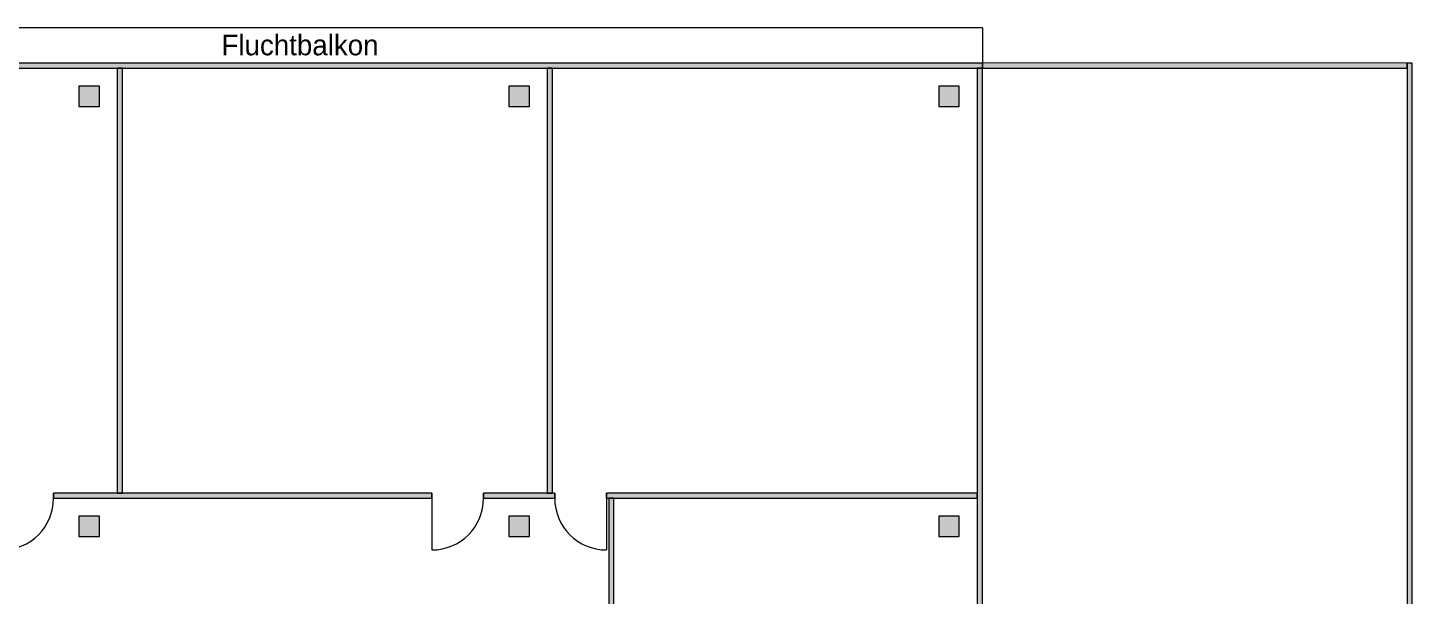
# Model space of a CAD drawing. Header units: inches. Extents: x 33931 to 204452, y 8264 to 159539.
# Drawn here: x 177401 to 204450, y 57968 to 69054 of the extents above; entities that cross this region are included whole.
import ezdxf

# ---------------------------------------------------------------- set-up
doc = ezdxf.new("R2010")
doc.units = ezdxf.units.IN
doc.header["$LTSCALE"] = 200
doc.header["$MEASUREMENT"] = 0
doc.linetypes.add('AUSGEZOGEN', pattern=[0])
doc.linetypes.add('Standardmuster', pattern=[0])
doc.layers.add('Grundebene', color=7, linetype='Continuous')
doc.styles.add('ARIAL', font='arial.ttf', dxfattribs={"height": 0.2})

# ---------------------------------------------------------------- blocks, each defined once
blk = doc.blocks.new('COMPLEXOBJECT_20-3491')
at = {"layer": 'Grundebene', "color": 18, "linetype": 'AUSGEZOGEN', "lineweight": 13, "true_color": 0x000000}
for points in [[(161180.246935, 59863.75), (166095.957615, 59863.75), (166095.957615, 59963.75), (161221.668295, 59963.75), (161180.246935, 59863.75)], [(168533.102275, 59963.75), (167105.957615, 59963.75), (167105.957615, 59863.75), (168533.102275, 59863.75), (168533.102275, 59963.75)], [(176895.957615, 59963.75), (169543.102275, 59963.75), (169543.102275, 59863.75), (176895.957615, 59863.75), (176895.957615, 59963.75)], [(185295.957615, 59963.75), (177905.957615, 59963.75), (177905.957615, 59863.75), (185295.957615, 59863.75), (185295.957615, 59963.75)], [(186305.957615, 59863.75), (187695.957615, 59863.75), (187695.957615, 59963.75), (186305.957615, 59963.75), (186305.957615, 59863.75)], [(195950.957615, 59963.75), (188705.957615, 59963.75), (188705.957615, 59863.75), (195950.957615, 59863.75), (195950.957615, 59963.75)]]:
    blk.add_lwpolyline(points, dxfattribs=at)
blk = doc.blocks.new('COMPLEXOBJECT_37-34E5')
at = {"layer": 'Grundebene', "color": 18, "linetype": 'AUSGEZOGEN', "lineweight": 13, "true_color": 0x000000}
for points in [[(188750.957615, 59863.75), (188750.957615, 57418.75), (188850.957615, 57418.75), (188850.957615, 59863.75), (188750.957615, 59863.75)], [(188750.957615, 56408.75), (188750.957615, 50363.75), (188850.957615, 50363.75), (188850.957615, 56408.75), (188750.957615, 56408.75)]]:
    blk.add_lwpolyline(points, dxfattribs=at)
blk = doc.blocks.new('door-4F6C')
at = {"layer": 'Grundebene', "color": 18, "linetype": 'Standardmuster', "lineweight": 13, "true_color": 0x000000}
blk.add_line((188705.957615, 59863.75), (188705.957615, 58853.75), dxfattribs=at)
blk.add_arc((188705.957615, 59863.75), 1010, 180, 270, dxfattribs=at)
blk = doc.blocks.new('door-4FFF')
at = {"layer": 'Grundebene', "color": 18, "linetype": 'Standardmuster', "lineweight": 13, "true_color": 0x000000}
blk.add_line((185295.957615, 59863.75), (185295.957615, 58853.75), dxfattribs=at)
blk.add_arc((185295.957615, 59863.75), 1010, 270, 0, dxfattribs=at)
blk = doc.blocks.new('door-5011')
at = {"layer": 'Grundebene', "color": 18, "linetype": 'Standardmuster', "lineweight": 13, "true_color": 0x000000}
blk.add_line((176895.957615, 59863.75), (176895.957615, 58853.75), dxfattribs=at)
blk.add_arc((176895.957615, 59863.75), 1010, 270, 0, dxfattribs=at)

msp = doc.modelspace()

# ---------------------------------------------------------------- hatches: boundary and pattern name
at = {"layer": 'Grundebene', "true_color": 0x000000, "transparency": 33554687}
for points in [[(167221.668295, 68363.75), (196050.957615, 68363.75), (196050.957615, 68263.75), (167180.246935, 68263.75)], [(179150.957615, 59963.75), (179150.957615, 68263.75), (179250.957615, 68263.75), (179250.957615, 59963.75)], [(187550.957615, 59963.75), (187550.957615, 68263.75), (187650.957615, 68263.75), (187650.957615, 59963.75)], [(196050.957615, 68263.75), (196050.957615, 16663.75), (195950.957615, 16663.75), (195950.957615, 68263.75)], [(196050.961365, 68364.33136), (204350.372795, 68363.7538), (204351.535585, 68263.75371), (196050.953865, 68264.33136)], [(204450.379645, 68363.7463), (204450.379595, 16763.75), (204350.372835, 16763.75), (204351.535585, 68263.75371), (204350.372795, 68363.7538)], [(178800.957615, 67513.75), (178400.957615, 67513.75), (178400.957615, 67913.75), (178800.957615, 67913.75)], [(187200.957615, 67513.75), (186800.957615, 67513.75), (186800.957615, 67913.75), (187200.957615, 67913.75)], [(195600.957615, 67513.75), (195200.957615, 67513.75), (195200.957615, 67913.75), (195600.957615, 67913.75)], [(177905.957615, 59963.75), (185295.957615, 59963.75), (185295.957615, 59863.75), (177905.957615, 59863.75)], [(187695.957615, 59863.75), (186305.957615, 59863.75), (186305.957615, 59963.75), (187695.957615, 59963.75)], [(188705.957615, 59963.75), (195950.957615, 59963.75), (195950.957615, 59863.75), (188705.957615, 59863.75)], [(188750.957615, 57418.75), (188750.957615, 59863.75), (188850.957615, 59863.75), (188850.957615, 57418.75)], [(178800.957615, 59113.75), (178400.957615, 59113.75), (178400.957615, 59513.75), (178800.957615, 59513.75)], [(187200.957615, 59113.75), (186800.957615, 59113.75), (186800.957615, 59513.75), (187200.957615, 59513.75)], [(195600.957615, 59113.75), (195200.957615, 59113.75), (195200.957615, 59513.75), (195600.957615, 59513.75)]]:
    msp.add_hatch(color=18, dxfattribs=at).paths.add_polyline_path(points, flags=0)

# ---------------------------------------------------------------- linework, layer by layer
at = {"layer": 'Grundebene', "color": 18, "linetype": 'AUSGEZOGEN', "lineweight": 13, "true_color": 0x000000}
for p, q in [((196050.957615, 69053.75), (167507.475645, 69053.75)), ((196050.957615, 69053.75), (196050.961365, 68364.33136)), ((196050.957615, 68363.75), (170850.957615, 68363.75)), ((170850.957615, 68263.75), (196050.957615, 68263.75)), ((179150.957615, 68263.75), (179150.957615, 59963.75)), ((179250.957615, 68263.75), (179150.957615, 68263.75)), ((179250.957615, 59963.75), (179250.957615, 68263.75)), ((187650.957615, 68263.75), (187550.957615, 68263.75)), ((187550.957615, 68263.75), (187550.957615, 59963.75)), ((187650.957615, 59963.75), (187650.957615, 68263.75)), ((195950.957615, 68263.75), (195950.957615, 41863.75)), ((196050.957615, 68263.75), (195950.957615, 68263.75)), ((196050.961365, 68364.33136), (196050.953865, 68264.33136)), ((196050.953865, 68264.33136), (204351.535585, 68263.75371)), ((196050.957615, 68263.75), (196050.957615, 68363.75)), ((196050.957615, 41863.75), (196050.957615, 68263.75)), ((204350.372795, 68363.7538), (196050.961365, 68364.33136)), ((204450.379645, 68363.7463), (204350.372795, 68363.7538)), ((204351.535585, 68263.75371), (204350.372835, 16763.75)), ((204450.379595, 16763.75), (204450.379645, 68363.7463)), ((178400.957615, 67913.75), (178400.957615, 67513.75)), ((178800.957615, 67913.75), (178400.957615, 67913.75)), ((178800.957615, 67513.75), (178800.957615, 67913.75)), ((187200.957615, 67913.75), (186800.957615, 67913.75)), ((186800.957615, 67913.75), (186800.957615, 67513.75)), ((187200.957615, 67513.75), (187200.957615, 67913.75)), ((195200.957615, 67913.75), (195200.957615, 67513.75)), ((195600.957615, 67913.75), (195200.957615, 67913.75)), ((195600.957615, 67513.75), (195600.957615, 67913.75)), ((178400.957615, 67513.75), (178800.957615, 67513.75)), ((186800.957615, 67513.75), (187200.957615, 67513.75)), ((195200.957615, 67513.75), (195600.957615, 67513.75)), ((179150.957615, 59963.75), (177905.957615, 59963.75)), ((177905.957615, 59863.75), (177905.957615, 59963.75)), ((177905.957615, 59863.75), (185295.957615, 59863.75)), ((185295.957615, 59963.75), (179250.957615, 59963.75)), ((185295.957615, 59963.75), (185295.957615, 59863.75)), ((185295.957615, 59863.75), (185295.957615, 59963.75)), ((186305.957615, 59863.75), (186305.957615, 59963.75)), ((187550.957615, 59963.75), (186305.957615, 59963.75)), ((186305.957615, 59963.75), (186305.957615, 59863.75)), ((186305.957615, 59863.75), (187695.957615, 59863.75)), ((187695.957615, 59963.75), (187695.957615, 59863.75)), ((187695.957615, 59963.75), (187695.957615, 59863.75)), ((195950.957615, 59963.75), (188705.957615, 59963.75)), ((188705.957615, 59863.75), (188705.957615, 59963.75)), ((188705.957615, 59863.75), (188705.957615, 59963.75)), ((188750.957615, 59863.75), (188750.957615, 57418.75)), ((188850.957615, 57418.75), (188850.957615, 59863.75)), ((188850.957615, 59863.75), (195950.957615, 59863.75)), ((195950.957615, 59863.75), (195950.957615, 59963.75)), ((178800.957615, 59513.75), (178400.957615, 59513.75)), ((178400.957615, 59513.75), (178400.957615, 59113.75)), ((178800.957615, 59113.75), (178800.957615, 59513.75)), ((187200.957615, 59513.75), (186800.957615, 59513.75)), ((186800.957615, 59513.75), (186800.957615, 59113.75)), ((187200.957615, 59113.75), (187200.957615, 59513.75)), ((195200.957615, 59513.75), (195200.957615, 59113.75)), ((195600.957615, 59513.75), (195200.957615, 59513.75)), ((195600.957615, 59113.75), (195600.957615, 59513.75)), ((178400.957615, 59113.75), (178800.957615, 59113.75)), ((186800.957615, 59113.75), (187200.957615, 59113.75)), ((195200.957615, 59113.75), (195600.957615, 59113.75))]:
    msp.add_line(p, q, dxfattribs=at)
for points in [[(196050.957615, 68363.75), (167221.668295, 68363.75), (167180.246935, 68263.75), (196050.957615, 68263.75), (196050.957615, 68363.75)], [(179150.957615, 68263.75), (179150.957615, 59963.75), (179250.957615, 59963.75), (179250.957615, 68263.75), (179150.957615, 68263.75)], [(187550.957615, 68263.75), (187550.957615, 59963.75), (187650.957615, 59963.75), (187650.957615, 68263.75), (187550.957615, 68263.75)], [(196050.957615, 16663.75), (196050.957615, 68263.75), (195950.957615, 68263.75), (195950.957615, 16663.75), (196050.957615, 16663.75)], [(204350.372795, 68363.7538), (196050.961365, 68364.33136), (196050.953865, 68264.33136), (204351.535585, 68263.75371), (204350.372795, 68363.7538)], [(204450.379595, 16763.75), (204450.379645, 68363.7463), (204350.372795, 68363.7538), (204351.535585, 68263.75371), (204350.372835, 16763.75), (204450.379595, 16763.75)], [(178400.957615, 67513.75), (178800.957615, 67513.75), (178800.957615, 67913.75), (178400.957615, 67913.75), (178400.957615, 67513.75)], [(186800.957615, 67513.75), (187200.957615, 67513.75), (187200.957615, 67913.75), (186800.957615, 67913.75), (186800.957615, 67513.75)], [(195200.957615, 67513.75), (195600.957615, 67513.75), (195600.957615, 67913.75), (195200.957615, 67913.75), (195200.957615, 67513.75)], [(185295.957615, 59963.75), (177905.957615, 59963.75), (177905.957615, 59863.75), (185295.957615, 59863.75), (185295.957615, 59963.75)], [(186305.957615, 59863.75), (187695.957615, 59863.75), (187695.957615, 59963.75), (186305.957615, 59963.75), (186305.957615, 59863.75)], [(195950.957615, 59963.75), (188705.957615, 59963.75), (188705.957615, 59863.75), (195950.957615, 59863.75), (195950.957615, 59963.75)], [(188750.957615, 59863.75), (188750.957615, 57418.75), (188850.957615, 57418.75), (188850.957615, 59863.75), (188750.957615, 59863.75)], [(178400.957615, 59113.75), (178800.957615, 59113.75), (178800.957615, 59513.75), (178400.957615, 59513.75), (178400.957615, 59113.75)], [(186800.957615, 59113.75), (187200.957615, 59113.75), (187200.957615, 59513.75), (186800.957615, 59513.75), (186800.957615, 59113.75)], [(195200.957615, 59113.75), (195600.957615, 59113.75), (195600.957615, 59513.75), (195200.957615, 59513.75), (195200.957615, 59113.75)]]:
    msp.add_lwpolyline(points, dxfattribs=at)

# ---------------------------------------------------------------- block references
at = {"layer": 'Grundebene'}
for name in ['COMPLEXOBJECT_20-3491', 'door-5011', 'door-4FFF', 'door-4F6C', 'COMPLEXOBJECT_37-34E5']:
    msp.add_blockref(name, (0, 0), dxfattribs=at)

# ---------------------------------------------------------------- texts
at = {"layer": 'Grundebene', "color": 18, "lineweight": 18, "true_color": 0x000000, "style": 'ARIAL', "width": 0.968563}
msp.add_text('Fluchtbalkon', height=400, dxfattribs=at).set_placement((181186.457623, 68514.551826))

doc.saveas('drawing.dxf')
